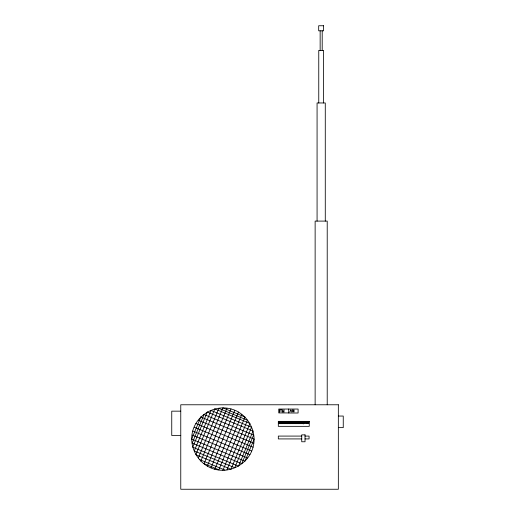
<?xml version="1.0" encoding="UTF-8"?>
<svg xmlns="http://www.w3.org/2000/svg" width="515" height="515" viewBox="0 0 515 515"><rect width="100%" height="100%" fill="white"/><g stroke="black" fill="none" stroke-linecap="round" stroke-linejoin="round"><path stroke-width="0.77" d="M192.726 431.01C188.297 447.136 198.636 465.045 214.813 469.268C230.932 473.697 248.848 463.358 253.071 447.181C257.5 431.061 247.161 413.152 230.984 408.923C214.864 404.494 196.949 414.833 192.726 431.01L249.949 454.713M198.327 457.951L218.856 408.389L247.47 420.24L226.941 469.802M200.811 461.183L222.898 407.861L244.986 417.008L222.898 470.337M226.941 408.389L204.043 463.667L218.856 469.802L241.754 414.524M207.281 466.146L230.984 408.923M211.047 467.71L234.75 410.481M214.813 469.268L238.516 412.045M289.791 412.135L290.846 409.715L291.484 412.052M281.435 409.657L279.677 409.657L279.677 412.296M290.421 410.687L291.11 410.687M279.677 410.976L281.435 410.976M180.765 411.157L171.746 411.157L171.746 435.503L180.765 435.503M288.715 412.933L278.744 412.933L278.744 409.045L298.101 409.045L298.101 413.004L288.715 413.004L288.715 409.045M338.342 416.049L343.254 416.049L343.254 427.63L338.342 427.63M301.732 436.083L278.319 436.083L278.319 438.922L301.732 438.922M305.034 436.083L309.064 436.083L309.064 438.922L305.034 438.922M198.327 420.24L253.605 443.138M195.848 423.478L253.071 447.181M194.284 427.244L251.513 450.947M192.192 435.053L247.47 457.951M199.562 459.56L224.926 470.066M294.117 411.949L293.878 409.766L293.357 411.981L292.501 409.715L292.501 411.961M327.218 404.777L327.218 221.096L315.135 221.096L315.135 404.777M325.28 221.096L325.28 102.961L317.073 102.961L317.073 221.096M323.594 102.961L323.594 50.386L318.759 50.386L318.759 102.961M322.203 30.81L322.203 50.386M320.15 30.81L320.15 50.386M308.775 421.36L308.775 423.562M308.311 421.36L308.311 423.562M307.841 421.36L307.841 423.562M307.378 421.36L307.378 423.562M306.869 421.36L306.869 423.562M306.354 421.36L306.354 423.562M305.846 421.36L305.846 423.562M305.17 421.36L305.17 423.562M304.487 421.36L304.487 423.562M303.811 421.36L303.811 423.781L303.078 423.781L303.078 421.36M302.466 421.36L302.466 423.71M301.854 421.36L301.854 423.71M301.249 421.36L301.249 423.71M300.638 421.36L300.638 423.71M300.026 421.36L300.026 423.71M299.421 421.36L299.421 423.71M298.809 421.36L298.809 423.71M298.198 421.36L298.198 423.71M297.586 421.36L297.586 423.71M296.981 421.36L296.981 423.71M296.37 421.36L296.37 423.71M295.758 421.36L295.758 423.71M295.153 421.36L295.153 423.71M294.541 421.36L294.541 423.71M293.93 421.36L293.93 423.71M293.318 421.36L293.318 423.71M292.713 421.36L292.713 423.71M292.102 421.36L292.102 423.71M291.49 421.36L291.49 423.71M290.878 421.36L290.878 423.71M290.273 421.36L290.273 423.71M289.662 421.36L289.662 423.71M289.05 421.36L289.05 423.71M288.445 421.36L288.445 423.71M287.834 421.36L287.834 423.71M287.222 421.36L287.222 423.71M286.61 421.36L286.61 423.71M286.005 421.36L286.005 423.71M285.394 421.36L285.394 423.71M284.782 421.36L284.782 423.71M284.177 421.36L284.177 423.71M284.023 412.122L284.023 409.715L283.115 412.122L282.168 409.657L282.168 412.193M283.565 421.36L283.565 423.71M283.07 421.36L283.07 423.71M282.574 421.36L282.574 423.71M282.078 421.36L282.078 423.71M281.583 421.36L281.583 423.71M281.087 421.36L281.087 423.71M280.598 421.36L280.598 423.71M280.102 421.36L280.102 423.71M279.484 421.36L279.484 423.71M278.969 421.36L278.969 423.71M278.576 421.36L278.576 423.71M200.811 417.008L191.664 439.095L244.986 461.183L254.133 439.095L200.811 417.008M204.043 414.524L192.192 443.138L241.754 463.667L253.605 435.053L204.043 414.524M207.281 412.045L192.726 447.181L238.516 466.146L253.071 431.01L207.281 412.045M211.047 410.481L194.284 450.947L234.75 467.71L251.513 427.244L211.047 410.481M214.813 408.923L195.848 454.713L230.984 469.268L249.949 423.478L214.813 408.923M323.6 25.75L318.682 25.75L318.682 30.81L323.6 30.81L323.6 25.75M338.342 404.777L180.765 404.777L180.765 489.25L338.342 489.25L338.342 404.777M309.245 421.36L278.319 421.36L278.319 426.349L309.245 426.349L309.245 421.36M305.034 434.872L301.732 434.872L301.732 441.767L305.034 441.767L305.034 434.872"/></g></svg>
